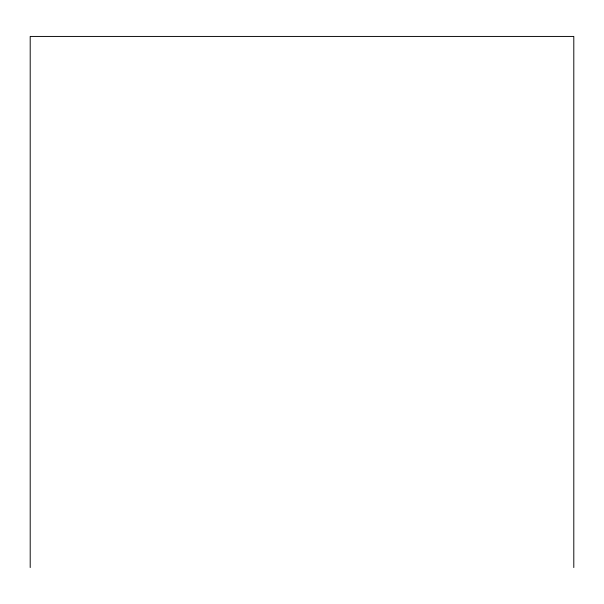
<?xml version="1.0" encoding="UTF-8"?>
<svg xmlns="http://www.w3.org/2000/svg" width="604" height="604" viewBox="0 0 604 604"><rect width="100%" height="100%" fill="white"/><g stroke="black" fill="none" stroke-linecap="round" stroke-linejoin="round"><path stroke-width="0.91" d="M573.8 567.564L573.8 36.436L30.2 36.436L30.2 567.564"/></g></svg>
